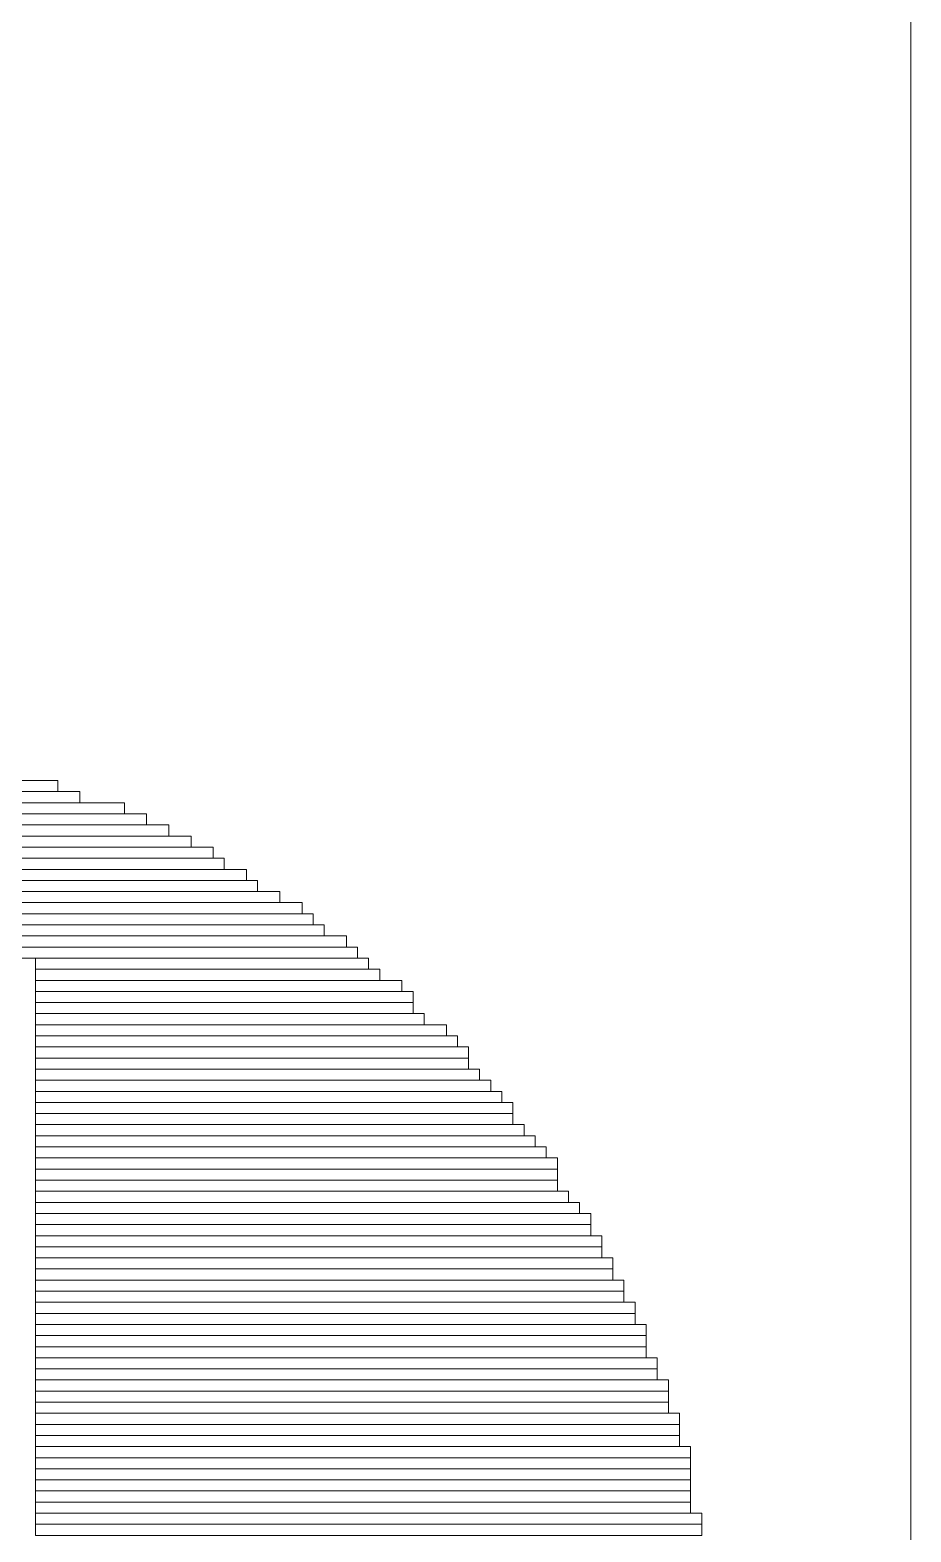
# Model space of a CAD drawing. Header units: millimetres. Extents: x -53.6 to 42.1, y -42.3 to 19.5.
# Drawn here: x 17.404 to 19.42, y -33.353 to -29.916 of the extents above; entities that cross this region are included whole.
import ezdxf

# ---------------------------------------------------------------- set-up
doc = ezdxf.new("R2010")
doc.units = ezdxf.units.MM
doc.header["$MEASUREMENT"] = 0
doc.layers.add('BG_OUTLINE', color=7, linetype='Continuous')
doc.layers.add('MA_PEN3', color=7, linetype='Continuous')

msp = doc.modelspace()

# ---------------------------------------------------------------- linework, layer by layer
at = {"layer": 'BG_OUTLINE', "color": 3, "lineweight": 9}
msp.add_open_spline([(-35.58, -42.2737), (-35.58, -42.2737), (-35.58, 2.7261), (-35.58, 2.7261), (-35.58, 2.7261), (-35.58, 2.7261), (19.4199, 2.7261), (19.4199, 2.7261), (19.4199, 2.7261), (19.4199, 2.7261), (19.4199, -42.2737), (19.4199, -42.2737), (19.4199, -42.2737), (19.4199, -42.2737), (-35.58, -42.2737), (-35.58, -42.2737)], degree=3, knots=[0, 0, 0, 0, 0.25, 0.25, 0.25, 0.25, 0.5, 0.5, 0.5, 0.5, 0.75, 0.75, 0.75, 0.75, 1, 1, 1, 1], dxfattribs=at)
at = {"layer": 'MA_PEN3', "color": 5, "lineweight": 9}
for points in [[(17.4679, -31.6336), (17.4679, -31.6336), (17.4679, -31.659), (17.4679, -31.659), (17.4679, -31.659), (17.4679, -31.659), (15.9693, -31.659), (15.9693, -31.659), (15.9693, -31.659), (15.9693, -31.659), (15.9693, -31.6336), (15.9693, -31.6336), (15.9693, -31.6336), (15.9693, -31.6336), (17.4679, -31.6336), (17.4679, -31.6336)], [(17.6203, -31.6844), (17.6203, -31.6844), (17.6203, -31.7098), (17.6203, -31.7098), (17.6203, -31.7098), (17.6203, -31.7098), (15.8169, -31.7098), (15.8169, -31.7098), (15.8169, -31.7098), (15.8169, -31.7098), (15.8169, -31.6844), (15.8169, -31.6844), (15.8169, -31.6844), (15.8169, -31.6844), (17.6203, -31.6844), (17.6203, -31.6844)], [(17.5187, -31.659), (17.5187, -31.659), (17.5187, -31.6844), (17.5187, -31.6844), (17.5187, -31.6844), (17.5187, -31.6844), (15.9185, -31.6844), (15.9185, -31.6844), (15.9185, -31.6844), (15.9185, -31.6844), (15.9185, -31.659), (15.9185, -31.659), (15.9185, -31.659), (15.9185, -31.659), (17.5187, -31.659), (17.5187, -31.659)], [(17.6711, -31.7098), (17.6711, -31.7098), (17.6711, -31.7352), (17.6711, -31.7352), (17.6711, -31.7352), (17.6711, -31.7352), (15.7661, -31.7352), (15.7661, -31.7352), (15.7661, -31.7352), (15.7661, -31.7352), (15.7661, -31.7098), (15.7661, -31.7098), (15.7661, -31.7098), (15.7661, -31.7098), (17.6711, -31.7098), (17.6711, -31.7098)], [(17.7219, -31.7352), (17.7219, -31.7352), (17.7219, -31.7606), (17.7219, -31.7606), (17.7219, -31.7606), (17.7219, -31.7606), (15.7153, -31.7606), (15.7153, -31.7606), (15.7153, -31.7606), (15.7153, -31.7606), (15.7153, -31.7352), (15.7153, -31.7352), (15.7153, -31.7352), (15.7153, -31.7352), (17.7219, -31.7352), (17.7219, -31.7352)], [(17.8235, -31.786), (17.8235, -31.786), (17.8235, -31.8114), (17.8235, -31.8114), (17.8235, -31.8114), (17.8235, -31.8114), (15.6137, -31.8114), (15.6137, -31.8114), (15.6137, -31.8114), (15.6137, -31.8114), (15.6137, -31.786), (15.6137, -31.786), (15.6137, -31.786), (15.6137, -31.786), (17.8235, -31.786), (17.8235, -31.786)], [(17.7727, -31.7606), (17.7727, -31.7606), (17.7727, -31.786), (17.7727, -31.786), (17.7727, -31.786), (17.7727, -31.786), (15.6645, -31.786), (15.6645, -31.786), (15.6645, -31.786), (15.6645, -31.786), (15.6645, -31.7606), (15.6645, -31.7606), (15.6645, -31.7606), (15.6645, -31.7606), (17.7727, -31.7606), (17.7727, -31.7606)], [(17.8489, -31.8114), (17.8489, -31.8114), (17.8489, -31.8368), (17.8489, -31.8368), (17.8489, -31.8368), (17.8489, -31.8368), (15.5629, -31.8368), (15.5629, -31.8368), (15.5629, -31.8368), (15.5629, -31.8368), (15.5629, -31.8114), (15.5629, -31.8114), (15.5629, -31.8114), (15.5629, -31.8114), (17.8489, -31.8114), (17.8489, -31.8114)], [(17.8997, -31.8368), (17.8997, -31.8368), (17.8997, -31.8622), (17.8997, -31.8622), (17.8997, -31.8622), (17.8997, -31.8622), (15.5375, -31.8622), (15.5375, -31.8622), (15.5375, -31.8622), (15.5375, -31.8622), (15.5375, -31.8368), (15.5375, -31.8368), (15.5375, -31.8368), (15.5375, -31.8368), (17.8997, -31.8368), (17.8997, -31.8368)], [(17.9759, -31.8876), (17.9759, -31.8876), (17.9759, -31.913), (17.9759, -31.913), (17.9759, -31.913), (17.9759, -31.913), (15.4359, -31.913), (15.4359, -31.913), (15.4359, -31.913), (15.4359, -31.913), (15.4359, -31.8876), (15.4359, -31.8876), (15.4359, -31.8876), (15.4359, -31.8876), (17.9759, -31.8876), (17.9759, -31.8876)], [(17.9251, -31.8622), (17.9251, -31.8622), (17.9251, -31.8876), (17.9251, -31.8876), (17.9251, -31.8876), (17.9251, -31.8876), (15.4867, -31.8876), (15.4867, -31.8876), (15.4867, -31.8876), (15.4867, -31.8876), (15.4867, -31.8622), (15.4867, -31.8622), (15.4867, -31.8622), (15.4867, -31.8622), (17.9251, -31.8622), (17.9251, -31.8622)], [(18.0267, -31.913), (18.0267, -31.913), (18.0267, -31.9384), (18.0267, -31.9384), (18.0267, -31.9384), (18.0267, -31.9384), (15.4105, -31.9384), (15.4105, -31.9384), (15.4105, -31.9384), (15.4105, -31.9384), (15.4105, -31.913), (15.4105, -31.913), (15.4105, -31.913), (15.4105, -31.913), (18.0267, -31.913), (18.0267, -31.913)], [(18.0521, -31.9384), (18.0521, -31.9384), (18.0521, -31.9638), (18.0521, -31.9638), (18.0521, -31.9638), (18.0521, -31.9638), (15.3851, -31.9638), (15.3851, -31.9638), (15.3851, -31.9638), (15.3851, -31.9638), (15.3851, -31.9384), (15.3851, -31.9384), (15.3851, -31.9384), (15.3851, -31.9384), (18.0521, -31.9384), (18.0521, -31.9384)], [(18.1283, -31.9892), (18.1283, -31.9892), (18.1283, -32.0146), (18.1283, -32.0146), (18.1283, -32.0146), (18.1283, -32.0146), (15.3089, -32.0146), (15.3089, -32.0146), (15.3089, -32.0146), (15.3089, -32.0146), (15.3089, -31.9892), (15.3089, -31.9892), (15.3089, -31.9892), (15.3089, -31.9892), (18.1283, -31.9892), (18.1283, -31.9892)], [(18.0775, -31.9638), (18.0775, -31.9638), (18.0775, -31.9892), (18.0775, -31.9892), (18.0775, -31.9892), (18.0775, -31.9892), (15.3343, -31.9892), (15.3343, -31.9892), (15.3343, -31.9892), (15.3343, -31.9892), (15.3343, -31.9638), (15.3343, -31.9638), (15.3343, -31.9638), (15.3343, -31.9638), (18.0775, -31.9638), (18.0775, -31.9638)], [(18.1537, -32.0146), (18.1537, -32.0146), (18.1537, -32.04), (18.1537, -32.04), (18.1537, -32.04), (18.1537, -32.04), (15.2835, -32.04), (15.2835, -32.04), (15.2835, -32.04), (15.2835, -32.04), (15.2835, -32.0146), (15.2835, -32.0146), (15.2835, -32.0146), (15.2835, -32.0146), (18.1537, -32.0146), (18.1537, -32.0146)], [(18.1791, -32.04), (18.1791, -32.04), (18.1791, -32.0654), (18.1791, -32.0654), (18.1791, -32.0654), (18.1791, -32.0654), (17.4171, -32.0654), (17.4171, -32.0654), (17.4171, -32.0654), (17.4171, -32.0654), (17.4171, -32.04), (17.4171, -32.04), (17.4171, -32.04), (17.4171, -32.04), (18.1791, -32.04), (18.1791, -32.04)], [(18.2045, -32.0654), (18.2045, -32.0654), (18.2045, -32.0908), (18.2045, -32.0908), (18.2045, -32.0908), (18.2045, -32.0908), (17.4171, -32.0908), (17.4171, -32.0908), (17.4171, -32.0908), (17.4171, -32.0908), (17.4171, -32.0654), (17.4171, -32.0654), (17.4171, -32.0654), (17.4171, -32.0654), (18.2045, -32.0654), (18.2045, -32.0654)], [(18.2553, -32.0908), (18.2553, -32.0908), (18.2553, -32.1162), (18.2553, -32.1162), (18.2553, -32.1162), (18.2553, -32.1162), (17.4171, -32.1162), (17.4171, -32.1162), (17.4171, -32.1162), (17.4171, -32.1162), (17.4171, -32.0908), (17.4171, -32.0908), (17.4171, -32.0908), (17.4171, -32.0908), (18.2553, -32.0908), (18.2553, -32.0908)], [(18.2807, -32.1162), (18.2807, -32.1162), (18.2807, -32.1416), (18.2807, -32.1416), (18.2807, -32.1416), (18.2807, -32.1416), (17.4171, -32.1416), (17.4171, -32.1416), (17.4171, -32.1416), (17.4171, -32.1416), (17.4171, -32.1162), (17.4171, -32.1162), (17.4171, -32.1162), (17.4171, -32.1162), (18.2807, -32.1162), (18.2807, -32.1162)], [(18.2807, -32.1416), (18.2807, -32.1416), (18.2807, -32.167), (18.2807, -32.167), (18.2807, -32.167), (18.2807, -32.167), (17.4171, -32.167), (17.4171, -32.167), (17.4171, -32.167), (17.4171, -32.167), (17.4171, -32.1416), (17.4171, -32.1416), (17.4171, -32.1416), (17.4171, -32.1416), (18.2807, -32.1416), (18.2807, -32.1416)], [(18.3061, -32.167), (18.3061, -32.167), (18.3061, -32.1924), (18.3061, -32.1924), (18.3061, -32.1924), (18.3061, -32.1924), (17.4171, -32.1924), (17.4171, -32.1924), (17.4171, -32.1924), (17.4171, -32.1924), (17.4171, -32.167), (17.4171, -32.167), (17.4171, -32.167), (17.4171, -32.167), (18.3061, -32.167), (18.3061, -32.167)], [(18.3569, -32.1924), (18.3569, -32.1924), (18.3569, -32.2178), (18.3569, -32.2178), (18.3569, -32.2178), (18.3569, -32.2178), (17.4171, -32.2178), (17.4171, -32.2178), (17.4171, -32.2178), (17.4171, -32.2178), (17.4171, -32.1924), (17.4171, -32.1924), (17.4171, -32.1924), (17.4171, -32.1924), (18.3569, -32.1924), (18.3569, -32.1924)], [(18.3823, -32.2178), (18.3823, -32.2178), (18.3823, -32.2432), (18.3823, -32.2432), (18.3823, -32.2432), (18.3823, -32.2432), (17.4171, -32.2432), (17.4171, -32.2432), (17.4171, -32.2432), (17.4171, -32.2432), (17.4171, -32.2178), (17.4171, -32.2178), (17.4171, -32.2178), (17.4171, -32.2178), (18.3823, -32.2178), (18.3823, -32.2178)], [(18.4077, -32.2432), (18.4077, -32.2432), (18.4077, -32.2686), (18.4077, -32.2686), (18.4077, -32.2686), (18.4077, -32.2686), (17.4171, -32.2686), (17.4171, -32.2686), (17.4171, -32.2686), (17.4171, -32.2686), (17.4171, -32.2432), (17.4171, -32.2432), (17.4171, -32.2432), (17.4171, -32.2432), (18.4077, -32.2432), (18.4077, -32.2432)], [(18.4077, -32.2686), (18.4077, -32.2686), (18.4077, -32.294), (18.4077, -32.294), (18.4077, -32.294), (18.4077, -32.294), (17.4171, -32.294), (17.4171, -32.294), (17.4171, -32.294), (17.4171, -32.294), (17.4171, -32.2686), (17.4171, -32.2686), (17.4171, -32.2686), (17.4171, -32.2686), (18.4077, -32.2686), (18.4077, -32.2686)], [(18.4331, -32.294), (18.4331, -32.294), (18.4331, -32.3194), (18.4331, -32.3194), (18.4331, -32.3194), (18.4331, -32.3194), (17.4171, -32.3194), (17.4171, -32.3194), (17.4171, -32.3194), (17.4171, -32.3194), (17.4171, -32.294), (17.4171, -32.294), (17.4171, -32.294), (17.4171, -32.294), (18.4331, -32.294), (18.4331, -32.294)], [(18.4585, -32.3194), (18.4585, -32.3194), (18.4585, -32.3448), (18.4585, -32.3448), (18.4585, -32.3448), (18.4585, -32.3448), (17.4171, -32.3448), (17.4171, -32.3448), (17.4171, -32.3448), (17.4171, -32.3448), (17.4171, -32.3194), (17.4171, -32.3194), (17.4171, -32.3194), (17.4171, -32.3194), (18.4585, -32.3194), (18.4585, -32.3194)], [(18.4839, -32.3448), (18.4839, -32.3448), (18.4839, -32.3702), (18.4839, -32.3702), (18.4839, -32.3702), (18.4839, -32.3702), (17.4171, -32.3702), (17.4171, -32.3702), (17.4171, -32.3702), (17.4171, -32.3702), (17.4171, -32.3448), (17.4171, -32.3448), (17.4171, -32.3448), (17.4171, -32.3448), (18.4839, -32.3448), (18.4839, -32.3448)], [(18.5093, -32.3702), (18.5093, -32.3702), (18.5093, -32.3956), (18.5093, -32.3956), (18.5093, -32.3956), (18.5093, -32.3956), (17.4171, -32.3956), (17.4171, -32.3956), (17.4171, -32.3956), (17.4171, -32.3956), (17.4171, -32.3702), (17.4171, -32.3702), (17.4171, -32.3702), (17.4171, -32.3702), (18.5093, -32.3702), (18.5093, -32.3702)], [(18.5093, -32.3956), (18.5093, -32.3956), (18.5093, -32.421), (18.5093, -32.421), (18.5093, -32.421), (18.5093, -32.421), (17.4171, -32.421), (17.4171, -32.421), (17.4171, -32.421), (17.4171, -32.421), (17.4171, -32.3956), (17.4171, -32.3956), (17.4171, -32.3956), (17.4171, -32.3956), (18.5093, -32.3956), (18.5093, -32.3956)], [(18.5347, -32.421), (18.5347, -32.421), (18.5347, -32.4464), (18.5347, -32.4464), (18.5347, -32.4464), (18.5347, -32.4464), (17.4171, -32.4464), (17.4171, -32.4464), (17.4171, -32.4464), (17.4171, -32.4464), (17.4171, -32.421), (17.4171, -32.421), (17.4171, -32.421), (17.4171, -32.421), (18.5347, -32.421), (18.5347, -32.421)], [(18.5601, -32.4464), (18.5601, -32.4464), (18.5601, -32.4718), (18.5601, -32.4718), (18.5601, -32.4718), (18.5601, -32.4718), (17.4171, -32.4718), (17.4171, -32.4718), (17.4171, -32.4718), (17.4171, -32.4718), (17.4171, -32.4464), (17.4171, -32.4464), (17.4171, -32.4464), (17.4171, -32.4464), (18.5601, -32.4464), (18.5601, -32.4464)], [(18.5855, -32.4718), (18.5855, -32.4718), (18.5855, -32.4972), (18.5855, -32.4972), (18.5855, -32.4972), (18.5855, -32.4972), (17.4171, -32.4972), (17.4171, -32.4972), (17.4171, -32.4972), (17.4171, -32.4972), (17.4171, -32.4718), (17.4171, -32.4718), (17.4171, -32.4718), (17.4171, -32.4718), (18.5855, -32.4718), (18.5855, -32.4718)], [(18.6109, -32.4972), (18.6109, -32.4972), (18.6109, -32.5226), (18.6109, -32.5226), (18.6109, -32.5226), (18.6109, -32.5226), (17.4171, -32.5226), (17.4171, -32.5226), (17.4171, -32.5226), (17.4171, -32.5226), (17.4171, -32.4972), (17.4171, -32.4972), (17.4171, -32.4972), (17.4171, -32.4972), (18.6109, -32.4972), (18.6109, -32.4972)], [(18.6109, -32.5226), (18.6109, -32.5226), (18.6109, -32.548), (18.6109, -32.548), (18.6109, -32.548), (18.6109, -32.548), (17.4171, -32.548), (17.4171, -32.548), (17.4171, -32.548), (17.4171, -32.548), (17.4171, -32.5226), (17.4171, -32.5226), (17.4171, -32.5226), (17.4171, -32.5226), (18.6109, -32.5226), (18.6109, -32.5226)], [(18.6109, -32.548), (18.6109, -32.548), (18.6109, -32.5734), (18.6109, -32.5734), (18.6109, -32.5734), (18.6109, -32.5734), (17.4171, -32.5734), (17.4171, -32.5734), (17.4171, -32.5734), (17.4171, -32.5734), (17.4171, -32.548), (17.4171, -32.548), (17.4171, -32.548), (17.4171, -32.548), (18.6109, -32.548), (18.6109, -32.548)], [(18.6363, -32.5734), (18.6363, -32.5734), (18.6363, -32.5988), (18.6363, -32.5988), (18.6363, -32.5988), (18.6363, -32.5988), (17.4171, -32.5988), (17.4171, -32.5988), (17.4171, -32.5988), (17.4171, -32.5988), (17.4171, -32.5734), (17.4171, -32.5734), (17.4171, -32.5734), (17.4171, -32.5734), (18.6363, -32.5734), (18.6363, -32.5734)], [(18.6617, -32.5988), (18.6617, -32.5988), (18.6617, -32.6242), (18.6617, -32.6242), (18.6617, -32.6242), (18.6617, -32.6242), (17.4171, -32.6242), (17.4171, -32.6242), (17.4171, -32.6242), (17.4171, -32.6242), (17.4171, -32.5988), (17.4171, -32.5988), (17.4171, -32.5988), (17.4171, -32.5988), (18.6617, -32.5988), (18.6617, -32.5988)], [(18.6871, -32.6242), (18.6871, -32.6242), (18.6871, -32.6496), (18.6871, -32.6496), (18.6871, -32.6496), (18.6871, -32.6496), (17.4171, -32.6496), (17.4171, -32.6496), (17.4171, -32.6496), (17.4171, -32.6496), (17.4171, -32.6242), (17.4171, -32.6242), (17.4171, -32.6242), (17.4171, -32.6242), (18.6871, -32.6242), (18.6871, -32.6242)], [(18.6871, -32.6496), (18.6871, -32.6496), (18.6871, -32.675), (18.6871, -32.675), (18.6871, -32.675), (18.6871, -32.675), (17.4171, -32.675), (17.4171, -32.675), (17.4171, -32.675), (17.4171, -32.675), (17.4171, -32.6496), (17.4171, -32.6496), (17.4171, -32.6496), (17.4171, -32.6496), (18.6871, -32.6496), (18.6871, -32.6496)], [(18.7125, -32.675), (18.7125, -32.675), (18.7125, -32.7004), (18.7125, -32.7004), (18.7125, -32.7004), (18.7125, -32.7004), (17.4171, -32.7004), (17.4171, -32.7004), (17.4171, -32.7004), (17.4171, -32.7004), (17.4171, -32.675), (17.4171, -32.675), (17.4171, -32.675), (17.4171, -32.675), (18.7125, -32.675), (18.7125, -32.675)], [(18.7125, -32.7004), (18.7125, -32.7004), (18.7125, -32.7258), (18.7125, -32.7258), (18.7125, -32.7258), (18.7125, -32.7258), (17.4171, -32.7258), (17.4171, -32.7258), (17.4171, -32.7258), (17.4171, -32.7258), (17.4171, -32.7004), (17.4171, -32.7004), (17.4171, -32.7004), (17.4171, -32.7004), (18.7125, -32.7004), (18.7125, -32.7004)], [(18.7379, -32.7258), (18.7379, -32.7258), (18.7379, -32.7512), (18.7379, -32.7512), (18.7379, -32.7512), (18.7379, -32.7512), (17.4171, -32.7512), (17.4171, -32.7512), (17.4171, -32.7512), (17.4171, -32.7512), (17.4171, -32.7258), (17.4171, -32.7258), (17.4171, -32.7258), (17.4171, -32.7258), (18.7379, -32.7258), (18.7379, -32.7258)], [(18.7379, -32.7512), (18.7379, -32.7512), (18.7379, -32.7766), (18.7379, -32.7766), (18.7379, -32.7766), (18.7379, -32.7766), (17.4171, -32.7766), (17.4171, -32.7766), (17.4171, -32.7766), (17.4171, -32.7766), (17.4171, -32.7512), (17.4171, -32.7512), (17.4171, -32.7512), (17.4171, -32.7512), (18.7379, -32.7512), (18.7379, -32.7512)], [(18.7633, -32.7766), (18.7633, -32.7766), (18.7633, -32.802), (18.7633, -32.802), (18.7633, -32.802), (18.7633, -32.802), (17.4171, -32.802), (17.4171, -32.802), (17.4171, -32.802), (17.4171, -32.802), (17.4171, -32.7766), (17.4171, -32.7766), (17.4171, -32.7766), (17.4171, -32.7766), (18.7633, -32.7766), (18.7633, -32.7766)], [(18.7633, -32.802), (18.7633, -32.802), (18.7633, -32.8274), (18.7633, -32.8274), (18.7633, -32.8274), (18.7633, -32.8274), (17.4171, -32.8274), (17.4171, -32.8274), (17.4171, -32.8274), (17.4171, -32.8274), (17.4171, -32.802), (17.4171, -32.802), (17.4171, -32.802), (17.4171, -32.802), (18.7633, -32.802), (18.7633, -32.802)], [(18.7887, -32.8274), (18.7887, -32.8274), (18.7887, -32.8528), (18.7887, -32.8528), (18.7887, -32.8528), (18.7887, -32.8528), (17.4171, -32.8528), (17.4171, -32.8528), (17.4171, -32.8528), (17.4171, -32.8528), (17.4171, -32.8274), (17.4171, -32.8274), (17.4171, -32.8274), (17.4171, -32.8274), (18.7887, -32.8274), (18.7887, -32.8274)], [(18.7887, -32.8528), (18.7887, -32.8528), (18.7887, -32.8782), (18.7887, -32.8782), (18.7887, -32.8782), (18.7887, -32.8782), (17.4171, -32.8782), (17.4171, -32.8782), (17.4171, -32.8782), (17.4171, -32.8782), (17.4171, -32.8528), (17.4171, -32.8528), (17.4171, -32.8528), (17.4171, -32.8528), (18.7887, -32.8528), (18.7887, -32.8528)], [(18.8141, -32.8782), (18.8141, -32.8782), (18.8141, -32.9036), (18.8141, -32.9036), (18.8141, -32.9036), (18.8141, -32.9036), (17.4171, -32.9036), (17.4171, -32.9036), (17.4171, -32.9036), (17.4171, -32.9036), (17.4171, -32.8782), (17.4171, -32.8782), (17.4171, -32.8782), (17.4171, -32.8782), (18.8141, -32.8782), (18.8141, -32.8782)], [(18.8141, -32.9036), (18.8141, -32.9036), (18.8141, -32.929), (18.8141, -32.929), (18.8141, -32.929), (18.8141, -32.929), (17.4171, -32.929), (17.4171, -32.929), (17.4171, -32.929), (17.4171, -32.929), (17.4171, -32.9036), (17.4171, -32.9036), (17.4171, -32.9036), (17.4171, -32.9036), (18.8141, -32.9036), (18.8141, -32.9036)], [(18.8141, -32.929), (18.8141, -32.929), (18.8141, -32.9544), (18.8141, -32.9544), (18.8141, -32.9544), (18.8141, -32.9544), (17.4171, -32.9544), (17.4171, -32.9544), (17.4171, -32.9544), (17.4171, -32.9544), (17.4171, -32.929), (17.4171, -32.929), (17.4171, -32.929), (17.4171, -32.929), (18.8141, -32.929), (18.8141, -32.929)], [(18.8395, -32.9544), (18.8395, -32.9544), (18.8395, -32.9798), (18.8395, -32.9798), (18.8395, -32.9798), (18.8395, -32.9798), (17.4171, -32.9798), (17.4171, -32.9798), (17.4171, -32.9798), (17.4171, -32.9798), (17.4171, -32.9544), (17.4171, -32.9544), (17.4171, -32.9544), (17.4171, -32.9544), (18.8395, -32.9544), (18.8395, -32.9544)], [(18.8395, -32.9798), (18.8395, -32.9798), (18.8395, -33.0052), (18.8395, -33.0052), (18.8395, -33.0052), (18.8395, -33.0052), (17.4171, -33.0052), (17.4171, -33.0052), (17.4171, -33.0052), (17.4171, -33.0052), (17.4171, -32.9798), (17.4171, -32.9798), (17.4171, -32.9798), (17.4171, -32.9798), (18.8395, -32.9798), (18.8395, -32.9798)], [(18.8649, -33.0052), (18.8649, -33.0052), (18.8649, -33.0306), (18.8649, -33.0306), (18.8649, -33.0306), (18.8649, -33.0306), (17.4171, -33.0306), (17.4171, -33.0306), (17.4171, -33.0306), (17.4171, -33.0306), (17.4171, -33.0052), (17.4171, -33.0052), (17.4171, -33.0052), (17.4171, -33.0052), (18.8649, -33.0052), (18.8649, -33.0052)], [(18.8649, -33.0306), (18.8649, -33.0306), (18.8649, -33.056), (18.8649, -33.056), (18.8649, -33.056), (18.8649, -33.056), (17.4171, -33.056), (17.4171, -33.056), (17.4171, -33.056), (17.4171, -33.056), (17.4171, -33.0306), (17.4171, -33.0306), (17.4171, -33.0306), (17.4171, -33.0306), (18.8649, -33.0306), (18.8649, -33.0306)], [(18.8649, -33.056), (18.8649, -33.056), (18.8649, -33.0814), (18.8649, -33.0814), (18.8649, -33.0814), (18.8649, -33.0814), (17.4171, -33.0814), (17.4171, -33.0814), (17.4171, -33.0814), (17.4171, -33.0814), (17.4171, -33.056), (17.4171, -33.056), (17.4171, -33.056), (17.4171, -33.056), (18.8649, -33.056), (18.8649, -33.056)], [(18.8903, -33.0814), (18.8903, -33.0814), (18.8903, -33.1068), (18.8903, -33.1068), (18.8903, -33.1068), (18.8903, -33.1068), (17.4171, -33.1068), (17.4171, -33.1068), (17.4171, -33.1068), (17.4171, -33.1068), (17.4171, -33.0814), (17.4171, -33.0814), (17.4171, -33.0814), (17.4171, -33.0814), (18.8903, -33.0814), (18.8903, -33.0814)], [(18.8903, -33.1068), (18.8903, -33.1068), (18.8903, -33.1322), (18.8903, -33.1322), (18.8903, -33.1322), (18.8903, -33.1322), (17.4171, -33.1322), (17.4171, -33.1322), (17.4171, -33.1322), (17.4171, -33.1322), (17.4171, -33.1068), (17.4171, -33.1068), (17.4171, -33.1068), (17.4171, -33.1068), (18.8903, -33.1068), (18.8903, -33.1068)], [(18.8903, -33.1322), (18.8903, -33.1322), (18.8903, -33.1576), (18.8903, -33.1576), (18.8903, -33.1576), (18.8903, -33.1576), (17.4171, -33.1576), (17.4171, -33.1576), (17.4171, -33.1576), (17.4171, -33.1576), (17.4171, -33.1322), (17.4171, -33.1322), (17.4171, -33.1322), (17.4171, -33.1322), (18.8903, -33.1322), (18.8903, -33.1322)], [(18.9157, -33.1576), (18.9157, -33.1576), (18.9157, -33.183), (18.9157, -33.183), (18.9157, -33.183), (18.9157, -33.183), (17.4171, -33.183), (17.4171, -33.183), (17.4171, -33.183), (17.4171, -33.183), (17.4171, -33.1576), (17.4171, -33.1576), (17.4171, -33.1576), (17.4171, -33.1576), (18.9157, -33.1576), (18.9157, -33.1576)], [(18.9157, -33.183), (18.9157, -33.183), (18.9157, -33.2084), (18.9157, -33.2084), (18.9157, -33.2084), (18.9157, -33.2084), (17.4171, -33.2084), (17.4171, -33.2084), (17.4171, -33.2084), (17.4171, -33.2084), (17.4171, -33.183), (17.4171, -33.183), (17.4171, -33.183), (17.4171, -33.183), (18.9157, -33.183), (18.9157, -33.183)], [(18.9157, -33.2084), (18.9157, -33.2084), (18.9157, -33.2338), (18.9157, -33.2338), (18.9157, -33.2338), (18.9157, -33.2338), (17.4171, -33.2338), (17.4171, -33.2338), (17.4171, -33.2338), (17.4171, -33.2338), (17.4171, -33.2084), (17.4171, -33.2084), (17.4171, -33.2084), (17.4171, -33.2084), (18.9157, -33.2084), (18.9157, -33.2084)], [(18.9157, -33.2338), (18.9157, -33.2338), (18.9157, -33.2592), (18.9157, -33.2592), (18.9157, -33.2592), (18.9157, -33.2592), (17.4171, -33.2592), (17.4171, -33.2592), (17.4171, -33.2592), (17.4171, -33.2592), (17.4171, -33.2338), (17.4171, -33.2338), (17.4171, -33.2338), (17.4171, -33.2338), (18.9157, -33.2338), (18.9157, -33.2338)], [(18.9157, -33.2592), (18.9157, -33.2592), (18.9157, -33.2846), (18.9157, -33.2846), (18.9157, -33.2846), (18.9157, -33.2846), (17.4171, -33.2846), (17.4171, -33.2846), (17.4171, -33.2846), (17.4171, -33.2846), (17.4171, -33.2592), (17.4171, -33.2592), (17.4171, -33.2592), (17.4171, -33.2592), (18.9157, -33.2592), (18.9157, -33.2592)], [(18.9157, -33.2846), (18.9157, -33.2846), (18.9157, -33.31), (18.9157, -33.31), (18.9157, -33.31), (18.9157, -33.31), (17.4171, -33.31), (17.4171, -33.31), (17.4171, -33.31), (17.4171, -33.31), (17.4171, -33.2846), (17.4171, -33.2846), (17.4171, -33.2846), (17.4171, -33.2846), (18.9157, -33.2846), (18.9157, -33.2846)], [(18.9411, -33.31), (18.9411, -33.31), (18.9411, -33.3354), (18.9411, -33.3354), (18.9411, -33.3354), (18.9411, -33.3354), (17.4171, -33.3354), (17.4171, -33.3354), (17.4171, -33.3354), (17.4171, -33.3354), (17.4171, -33.31), (17.4171, -33.31), (17.4171, -33.31), (17.4171, -33.31), (18.9411, -33.31), (18.9411, -33.31)], [(18.9411, -33.3354), (18.9411, -33.3354), (18.9411, -33.3608), (18.9411, -33.3608), (18.9411, -33.3608), (18.9411, -33.3608), (17.4171, -33.3608), (17.4171, -33.3608), (17.4171, -33.3608), (17.4171, -33.3608), (17.4171, -33.3354), (17.4171, -33.3354), (17.4171, -33.3354), (17.4171, -33.3354), (18.9411, -33.3354), (18.9411, -33.3354)]]:
    msp.add_open_spline(points, degree=3, knots=[0, 0, 0, 0, 0.25, 0.25, 0.25, 0.25, 0.5, 0.5, 0.5, 0.5, 0.75, 0.75, 0.75, 0.75, 1, 1, 1, 1], dxfattribs=at)

doc.saveas('drawing.dxf')
